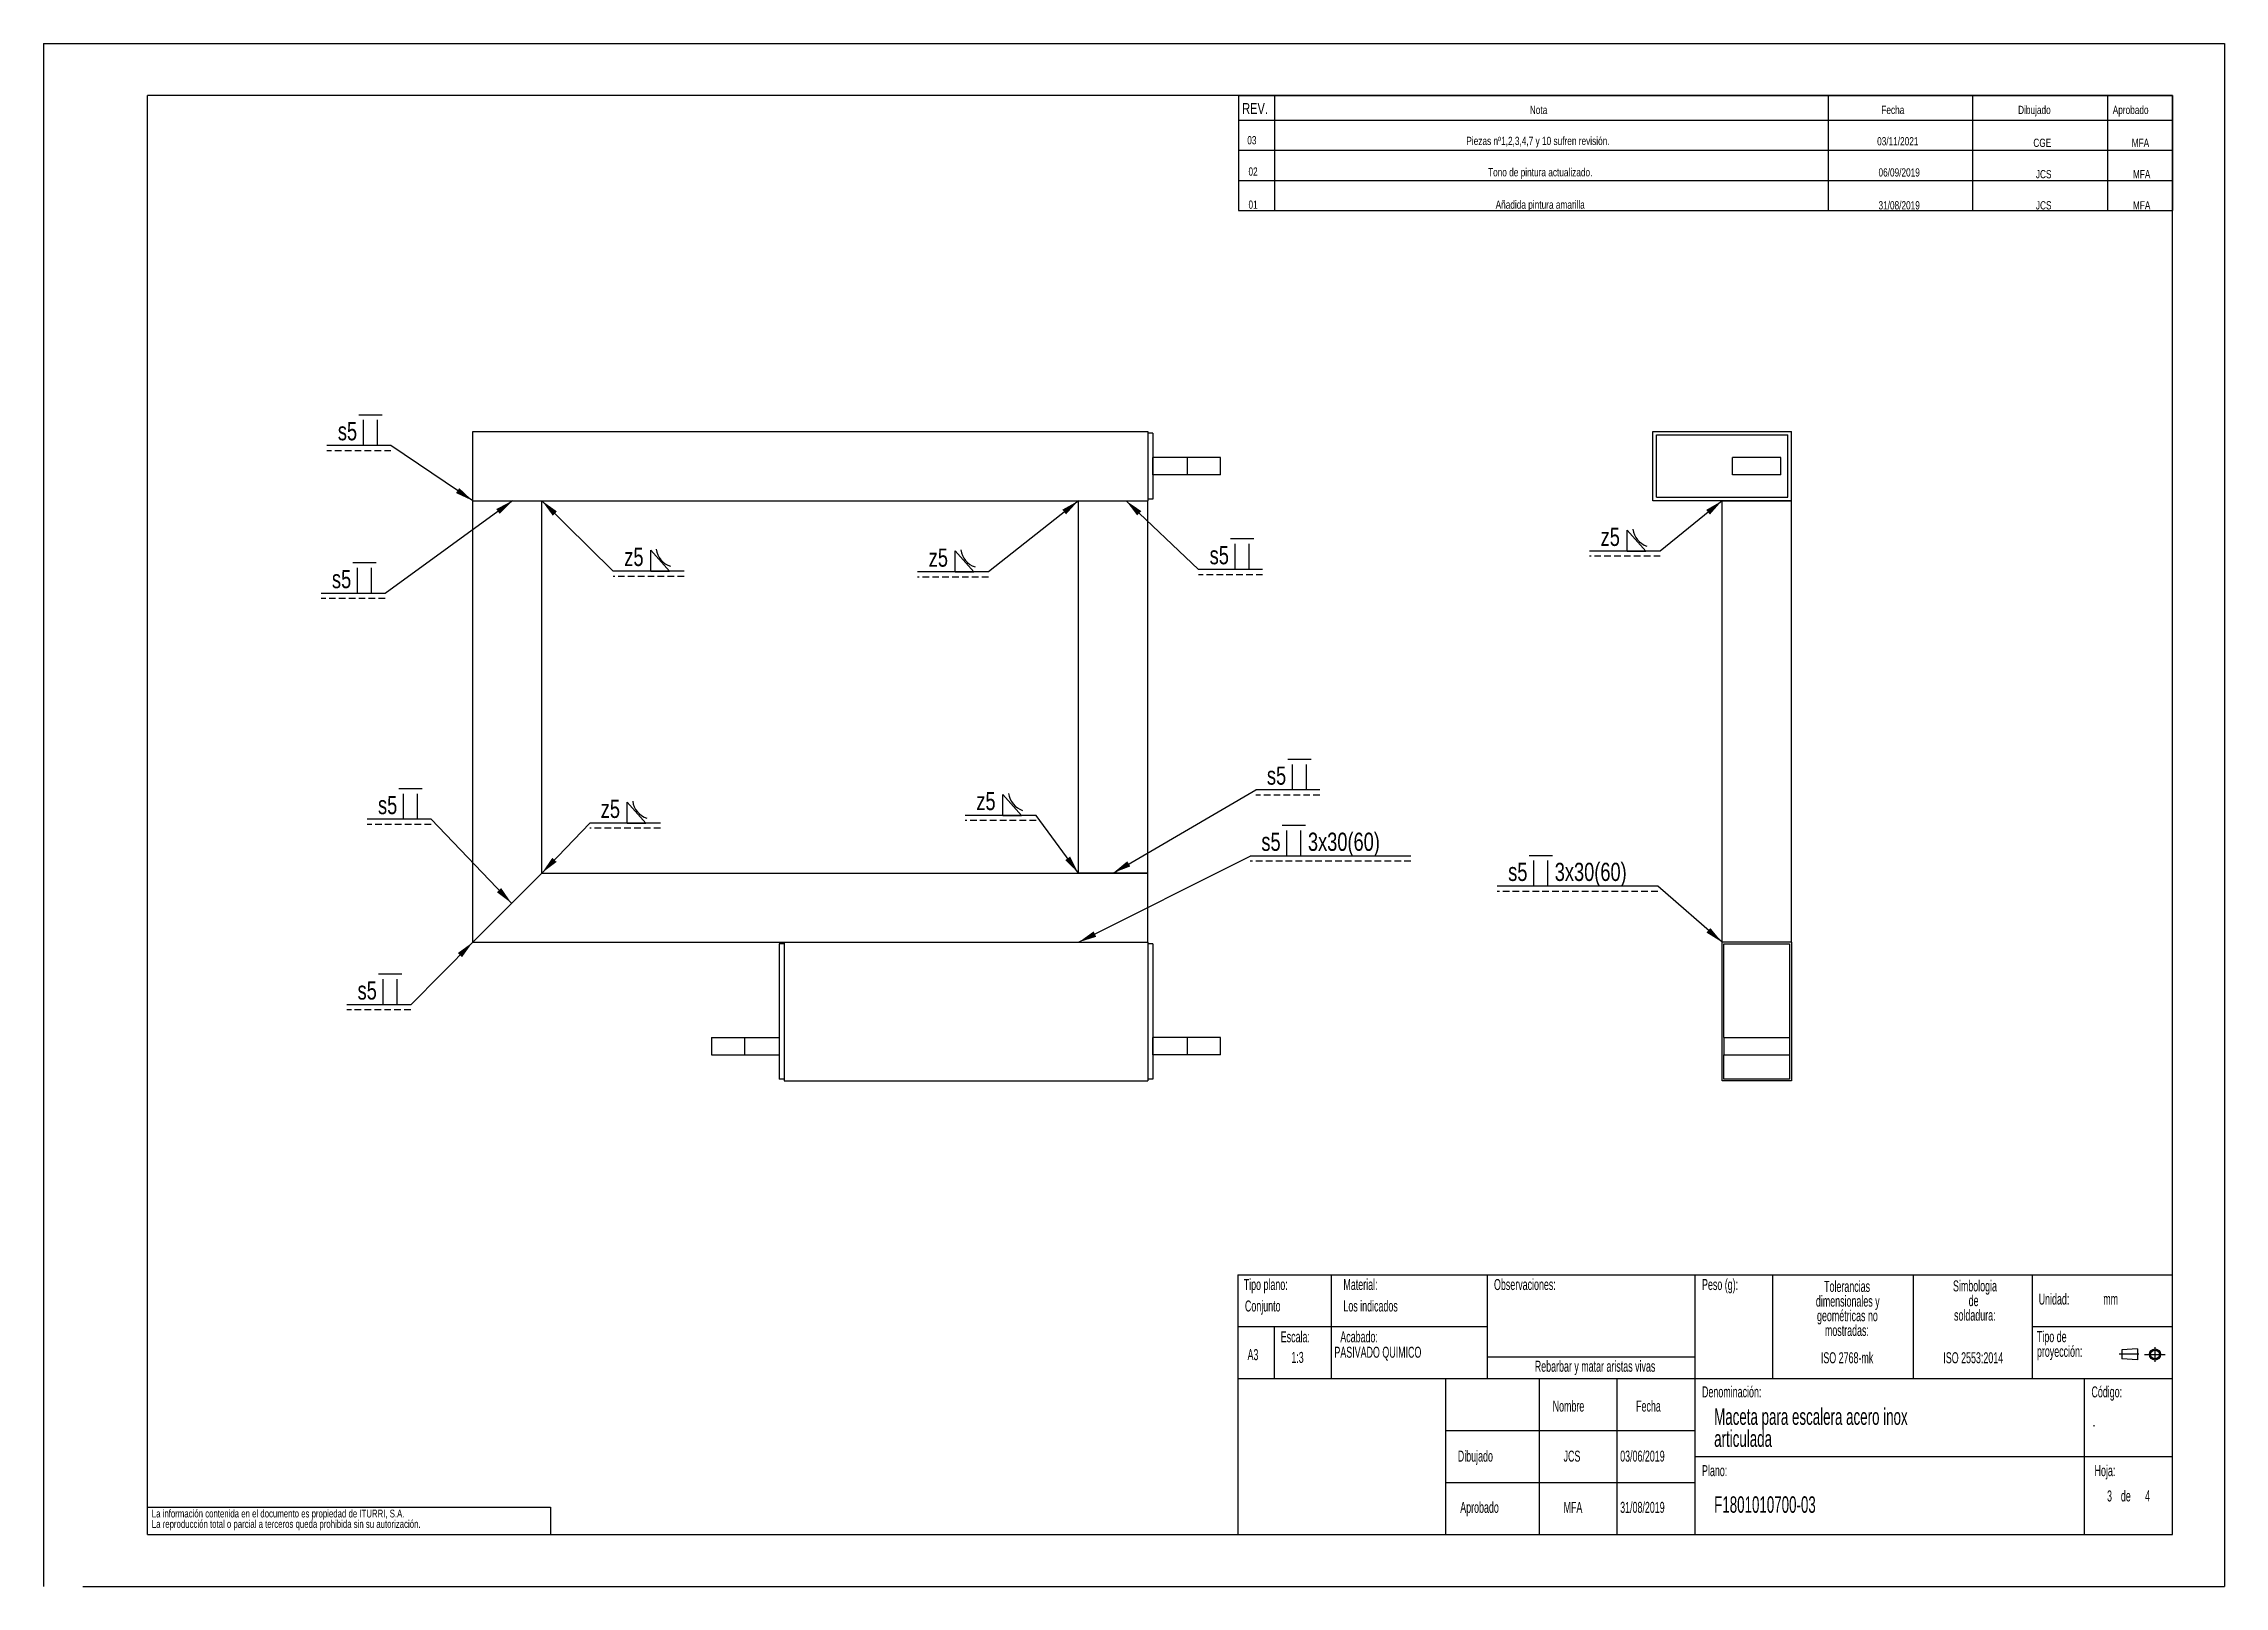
# Model space of a CAD drawing. Extents: x 0 to 1260, y 0 to 891.
import ezdxf

# ---------------------------------------------------------------- set-up
doc = ezdxf.new("R2010")
doc.units = 0
doc.header["$LTSCALE"] = 3
doc.linetypes.add('CENTERX2', pattern=[20.32, 12.7, -2.54, 2.54, -2.54])
doc.linetypes.add('HIDDEN', pattern=[1.905, 1.27, -0.635])
doc.layers.get('0').update_dxf_attribs({"linetype": 'CONTINUOUS'})
doc.layers.add('FORMATO', color=7, linetype='CONTINUOUS')
doc.layers.add('SLD-0', color=179, linetype='CONTINUOUS')
doc.styles.add('SLDTEXTSTYLE0', font='TXT', dxfattribs={"width": 0.605})
doc.styles.add('SLDTEXTSTYLE1', font='TXT', dxfattribs={"width": 0.75})
doc.dimstyles.new('SLDDIMSTYLE0', dxfattribs={"dimtxt": 0.18, "dimasz": 10.5, "dimexe": 0, "dimexo": 0.0625, "dimgap": 0, "dimtad": 0, "dimtih": 1, "dimtoh": 1, "dimdec": 0, "dimrnd": 1e-09, "dimzin": 0, "dimtxsty": 'STANDARD', "dimsah": 1, "dimcen": 0.09, "dimazin": 3, "dimtfac": 10.5, "dimtdec": 0, "dimtofl": 0, "dimtmove": 0, "dimatfit": 3, "dimtolj": 1, "dimtzin": 0})

# ---------------------------------------------------------------- blocks, each defined once
blk = doc.blocks.new('BLOQUE3')
at = {"color": 7, "linetype": 'CENTERX2'}
for p, q in [((1193.8, 390.2), (1184.4, 390.2)), ((1196.6, 390.1), (1206.5, 390.1)), ((1201.6, 386.5), (1201.6, 393.6))]:
    blk.add_line(p, q, dxfattribs=at)
at = {"color": 7, "linetype": 'CONTINUOUS'}
for p, q in [((1193.1, 392.8), (1185.7, 392.3)), ((1185.7, 392.3), (1185.7, 388)), ((1193.1, 392.8), (1193.1, 387.5)), ((1193.1, 387.5), (1185.7, 388))]:
    blk.add_line(p, q, dxfattribs=at)
for radius in [2.67, 2.14]:
    blk.add_circle((1201.6, 390.1), radius, dxfattribs=at)
blk = doc.blocks.new('SW_NOTE_0')
at = {"layer": 'SLD-0', "color": 0, "char_height": 6.35, "attachment_point": 2, "style": 'SLDTEXTSTYLE0'}
for s, insert in [('dimensionales y', (22.6, -0.3)), ('Tolerancias', (22.2, 8.2)), ('geométricas no', (22.4, -8.7)), ('mostradas:', (22.1, -17.2))]:
    blk.add_mtext(s, dxfattribs=dict(at, insert=insert))
blk = doc.blocks.new('SW_NOTE_0_1')
at = {"layer": 'SLD-0', "color": 0, "char_height": 6.35, "attachment_point": 1, "style": 'SLDTEXTSTYLE0'}
for s, insert in [('Tipo de', (0, 8.2)), ('proyección:', (0, -0.3))]:
    blk.add_mtext(s, dxfattribs=dict(at, insert=insert))
blk = doc.blocks.new('SW_NOTE_0_2')
at = {"layer": 'SLD-0', "color": 0, "char_height": 6.35, "attachment_point": 2, "style": 'SLDTEXTSTYLE0'}
for s, insert in [('Simbologia', (21.3, 8.2)), ('de', (20.5, -0.3)), ('soldadura:', (21.2, -8.7))]:
    blk.add_mtext(s, dxfattribs=dict(at, insert=insert))
blk = doc.blocks.new('SW_NOTE_0_3')
at = {"layer": 'SLD-0', "color": 0, "char_height": 4.5, "attachment_point": 1, "style": 'SLDTEXTSTYLE1'}
for s, insert in [('La información contenida en el documento es propiedad de ITURRI, S.A.', (0, 5.8)), ('La reproducción total o parcial a terceros queda prohibida sin su autorización.', (0, -0.2))]:
    blk.add_mtext(s, dxfattribs=dict(at, insert=insert))
blk = doc.blocks.new('SW_NOTE_0_4')
at = {"layer": 'SLD-0', "color": 0, "attachment_point": 1, "style": 'SLDTEXTSTYLE0'}
for s, insert, char_height in [('Maceta para escalera acero inox', (0, 12.3), 9.525), ('articulada', (0, -0.4), 9.53)]:
    blk.add_mtext(s, dxfattribs=dict(at, insert=insert, char_height=char_height))
blk = doc.blocks.new('SW_SYMBOL_WELD_BUSQ')
at = {"layer": 'FORMATO', "color": 0}
for p, q in [((600, 0), (600, 3300)), ((2400, 0), (2400, 3300))]:
    blk.add_line(p, q, dxfattribs=at)
blk = doc.blocks.new('SW_SYMBOL_WLDSI_FLT')
at = {"layer": 'FORMATO', "color": 0}
blk.add_line((0, 0), (3000, 0), dxfattribs=at)
blk = doc.blocks.new('SW_WELDSYMBOL_6')
at = {"layer": 'FORMATO', "color": 0}
blk.add_line((0, 0), (-37, 0), dxfattribs=at)
at = {"layer": 'FORMATO', "color": 0, "linetype": 'HIDDEN'}
blk.add_line((0, -3), (-37, -3), dxfattribs=at)
at = {"layer": 'FORMATO', "color": 0, "xscale": 0.004470703125, "yscale": 0.004470703125, "zscale": 0.004470703125}
for name, p in [('SW_SYMBOL_WLDSI_FLT', (-18.6, 17.8)), ('SW_SYMBOL_WELD_BUSQ', (-18.6, 0))]:
    blk.add_blockref(name, p, dxfattribs=at)
at = {"layer": 'FORMATO', "color": 0, "insert": (-30.7, 13.5), "char_height": 10.5, "attachment_point": 1, "style": 'SLDTEXTSTYLE1'}
blk.add_mtext('s5', dxfattribs=at)
blk = doc.blocks.new('SW_WELDSYMBOL_7')
at = {"layer": 'FORMATO', "color": 0}
blk.add_line((0, 0), (-37, 0), dxfattribs=at)
at = {"layer": 'FORMATO', "color": 0, "linetype": 'HIDDEN'}
blk.add_line((0, -3), (-37, -3), dxfattribs=at)
at = {"layer": 'FORMATO', "color": 0, "xscale": 0.004470703125, "yscale": 0.004470703125, "zscale": 0.004470703125}
for name, p in [('SW_SYMBOL_WLDSI_FLT', (-18.6, 17.8)), ('SW_SYMBOL_WELD_BUSQ', (-18.6, 0))]:
    blk.add_blockref(name, p, dxfattribs=at)
at = {"layer": 'FORMATO', "color": 0, "insert": (-30.7, 13.5), "char_height": 10.5, "attachment_point": 1, "style": 'SLDTEXTSTYLE1'}
blk.add_mtext('s5', dxfattribs=at)
blk = doc.blocks.new('SW_WELDSYMBOL_8')
at = {"layer": 'FORMATO', "color": 0}
blk.add_line((92.8, 0), (0, 0), dxfattribs=at)
at = {"layer": 'FORMATO', "color": 0, "linetype": 'HIDDEN'}
blk.add_line((92.8, -3), (0, -3), dxfattribs=at)
at = {"layer": 'FORMATO', "color": 0, "xscale": 0.004470703125, "yscale": 0.004470703125, "zscale": 0.004470703125}
for name, p in [('SW_SYMBOL_WLDSI_FLT', (18.5, 17.8)), ('SW_SYMBOL_WELD_BUSQ', (18.5, 0))]:
    blk.add_blockref(name, p, dxfattribs=at)
at = {"layer": 'FORMATO', "color": 0, "char_height": 10.5, "attachment_point": 1, "style": 'SLDTEXTSTYLE1'}
for s, insert in [('s5', (6.4, 13.5)), ('3x30(60)', (33.3, 13.5))]:
    blk.add_mtext(s, dxfattribs=dict(at, insert=insert))
blk = doc.blocks.new('SW_SYMBOL_WELD_FILL')
at = {"layer": 'FORMATO', "color": 0}
for p, q in [((300, 0), (300, 2700)), ((300, 2700), (2700, 0)), ((300, 0), (2700, 0))]:
    blk.add_line(p, q, dxfattribs=at)
blk = doc.blocks.new('SW_SYMBOL_WLDSI_FCNC')
at = {"layer": 'FORMATO', "color": 0}
blk.add_arc((3825, 3206.25), 2700, 188, 252, dxfattribs=at)
blk = doc.blocks.new('SW_WELDSYMBOL_9')
at = {"layer": 'FORMATO', "color": 0}
blk.add_line((0, 0), (-40.9, 0), dxfattribs=at)
at = {"layer": 'FORMATO', "color": 0, "linetype": 'HIDDEN'}
blk.add_line((0, -3), (-40.9, -3), dxfattribs=at)
at = {"layer": 'FORMATO', "color": 0, "xscale": 0.004470703125, "yscale": 0.004470703125, "zscale": 0.004470703125}
for name, p in [('SW_SYMBOL_WLDSI_FCNC', (-21.1, 0)), ('SW_SYMBOL_WELD_FILL', (-20.5, 0))]:
    blk.add_blockref(name, p, dxfattribs=at)
at = {"layer": 'FORMATO', "color": 0, "insert": (-34.5, 13.5), "char_height": 10.5, "attachment_point": 1, "style": 'SLDTEXTSTYLE1'}
blk.add_mtext('z5', dxfattribs=at)
blk = doc.blocks.new('SW_WELDSYMBOL_10')
at = {"layer": 'FORMATO', "color": 0}
blk.add_line((37, 0), (0, 0), dxfattribs=at)
at = {"layer": 'FORMATO', "color": 0, "linetype": 'HIDDEN'}
blk.add_line((37, -3), (0, -3), dxfattribs=at)
at = {"layer": 'FORMATO', "color": 0, "xscale": 0.004470703125, "yscale": 0.004470703125, "zscale": 0.004470703125}
for name, p in [('SW_SYMBOL_WLDSI_FLT', (18.5, 17.8)), ('SW_SYMBOL_WELD_BUSQ', (18.5, 0))]:
    blk.add_blockref(name, p, dxfattribs=at)
at = {"layer": 'FORMATO', "color": 0, "insert": (6.4, 13.5), "char_height": 10.5, "attachment_point": 1, "style": 'SLDTEXTSTYLE1'}
blk.add_mtext('s5', dxfattribs=at)
blk = doc.blocks.new('SW_WELDSYMBOL_11')
at = {"layer": 'FORMATO', "color": 0}
blk.add_line((40.9, 0), (0, 0), dxfattribs=at)
at = {"layer": 'FORMATO', "color": 0, "linetype": 'HIDDEN'}
blk.add_line((40.9, -3), (0, -3), dxfattribs=at)
at = {"layer": 'FORMATO', "color": 0, "xscale": 0.004470703125, "yscale": 0.004470703125, "zscale": 0.004470703125}
for name, p in [('SW_SYMBOL_WLDSI_FCNC', (19.7, 0)), ('SW_SYMBOL_WELD_FILL', (20.4, 0))]:
    blk.add_blockref(name, p, dxfattribs=at)
at = {"layer": 'FORMATO', "color": 0, "insert": (6.4, 13.5), "char_height": 10.5, "attachment_point": 1, "style": 'SLDTEXTSTYLE1'}
blk.add_mtext('z5', dxfattribs=at)
blk = doc.blocks.new('SW_WELDSYMBOL_12')
at = {"layer": 'FORMATO', "color": 0}
blk.add_line((0, 0), (-40.9, 0), dxfattribs=at)
at = {"layer": 'FORMATO', "color": 0, "linetype": 'HIDDEN'}
blk.add_line((0, -3), (-40.9, -3), dxfattribs=at)
at = {"layer": 'FORMATO', "color": 0, "xscale": 0.004470703125, "yscale": 0.004470703125, "zscale": 0.004470703125}
for name, p in [('SW_SYMBOL_WLDSI_FCNC', (-21.1, 0)), ('SW_SYMBOL_WELD_FILL', (-20.5, 0))]:
    blk.add_blockref(name, p, dxfattribs=at)
at = {"layer": 'FORMATO', "color": 0, "insert": (-34.5, 13.5), "char_height": 10.5, "attachment_point": 1, "style": 'SLDTEXTSTYLE1'}
blk.add_mtext('z5', dxfattribs=at)
blk = doc.blocks.new('SW_WELDSYMBOL_13')
at = {"layer": 'FORMATO', "color": 0}
blk.add_line((40.9, 0), (0, 0), dxfattribs=at)
at = {"layer": 'FORMATO', "color": 0, "linetype": 'HIDDEN'}
blk.add_line((40.9, -3), (0, -3), dxfattribs=at)
at = {"layer": 'FORMATO', "color": 0, "xscale": 0.004470703125, "yscale": 0.004470703125, "zscale": 0.004470703125}
for name, p in [('SW_SYMBOL_WLDSI_FCNC', (19.7, 0)), ('SW_SYMBOL_WELD_FILL', (20.4, 0))]:
    blk.add_blockref(name, p, dxfattribs=at)
at = {"layer": 'FORMATO', "color": 0, "insert": (6.4, 13.5), "char_height": 10.5, "attachment_point": 1, "style": 'SLDTEXTSTYLE1'}
blk.add_mtext('z5', dxfattribs=at)
blk = doc.blocks.new('SW_WELDSYMBOL_14')
at = {"layer": 'FORMATO', "color": 0}
blk.add_line((37, 0), (0, 0), dxfattribs=at)
at = {"layer": 'FORMATO', "color": 0, "linetype": 'HIDDEN'}
blk.add_line((37, -3), (0, -3), dxfattribs=at)
at = {"layer": 'FORMATO', "color": 0, "xscale": 0.004470703125, "yscale": 0.004470703125, "zscale": 0.004470703125}
for name, p in [('SW_SYMBOL_WLDSI_FLT', (18.5, 17.8)), ('SW_SYMBOL_WELD_BUSQ', (18.5, 0))]:
    blk.add_blockref(name, p, dxfattribs=at)
at = {"layer": 'FORMATO', "color": 0, "insert": (6.4, 13.5), "char_height": 10.5, "attachment_point": 1, "style": 'SLDTEXTSTYLE1'}
blk.add_mtext('s5', dxfattribs=at)
blk = doc.blocks.new('SW_WELDSYMBOL_15')
at = {"layer": 'FORMATO', "color": 0}
blk.add_line((0, 0), (-37, 0), dxfattribs=at)
at = {"layer": 'FORMATO', "color": 0, "linetype": 'HIDDEN'}
blk.add_line((0, -3), (-37, -3), dxfattribs=at)
at = {"layer": 'FORMATO', "color": 0, "xscale": 0.004470703125, "yscale": 0.004470703125, "zscale": 0.004470703125}
for name, p in [('SW_SYMBOL_WLDSI_FLT', (-18.6, 17.8)), ('SW_SYMBOL_WELD_BUSQ', (-18.6, 0))]:
    blk.add_blockref(name, p, dxfattribs=at)
at = {"layer": 'FORMATO', "color": 0, "insert": (-30.7, 13.5), "char_height": 10.5, "attachment_point": 1, "style": 'SLDTEXTSTYLE1'}
blk.add_mtext('s5', dxfattribs=at)
blk = doc.blocks.new('SW_WELDSYMBOL_16')
at = {"layer": 'FORMATO', "color": 0}
blk.add_line((0, 0), (-37, 0), dxfattribs=at)
at = {"layer": 'FORMATO', "color": 0, "linetype": 'HIDDEN'}
blk.add_line((0, -3), (-37, -3), dxfattribs=at)
at = {"layer": 'FORMATO', "color": 0, "xscale": 0.004470703125, "yscale": 0.004470703125, "zscale": 0.004470703125}
for name, p in [('SW_SYMBOL_WLDSI_FLT', (-18.6, 17.8)), ('SW_SYMBOL_WELD_BUSQ', (-18.6, 0))]:
    blk.add_blockref(name, p, dxfattribs=at)
at = {"layer": 'FORMATO', "color": 0, "insert": (-30.7, 13.5), "char_height": 10.5, "attachment_point": 1, "style": 'SLDTEXTSTYLE1'}
blk.add_mtext('s5', dxfattribs=at)
blk = doc.blocks.new('SW_WELDSYMBOL_17')
at = {"layer": 'FORMATO', "color": 0}
blk.add_line((0, 0), (-92.8, 0), dxfattribs=at)
at = {"layer": 'FORMATO', "color": 0, "linetype": 'HIDDEN'}
blk.add_line((0, -3), (-92.8, -3), dxfattribs=at)
at = {"layer": 'FORMATO', "color": 0, "xscale": 0.004470703125, "yscale": 0.004470703125, "zscale": 0.004470703125}
for name, p in [('SW_SYMBOL_WLDSI_FLT', (-74.3, 17.8)), ('SW_SYMBOL_WELD_BUSQ', (-74.3, 0))]:
    blk.add_blockref(name, p, dxfattribs=at)
at = {"layer": 'FORMATO', "color": 0, "char_height": 10.5, "attachment_point": 1, "style": 'SLDTEXTSTYLE1'}
for s, insert in [('s5', (-86.4, 13.5)), ('3x30(60)', (-59.5, 13.5))]:
    blk.add_mtext(s, dxfattribs=dict(at, insert=insert))
blk = doc.blocks.new('SW_WELDSYMBOL_18')
at = {"layer": 'FORMATO', "color": 0}
blk.add_line((0, 0), (-40.9, 0), dxfattribs=at)
at = {"layer": 'FORMATO', "color": 0, "linetype": 'HIDDEN'}
blk.add_line((0, -3), (-40.9, -3), dxfattribs=at)
at = {"layer": 'FORMATO', "color": 0, "xscale": 0.004470703125, "yscale": 0.004470703125, "zscale": 0.004470703125}
for name, p in [('SW_SYMBOL_WLDSI_FCNC', (-21.1, 0)), ('SW_SYMBOL_WELD_FILL', (-20.5, 0))]:
    blk.add_blockref(name, p, dxfattribs=at)
at = {"layer": 'FORMATO', "color": 0, "insert": (-34.5, 13.5), "char_height": 10.5, "attachment_point": 1, "style": 'SLDTEXTSTYLE1'}
blk.add_mtext('z5', dxfattribs=at)

msp = doc.modelspace()

# ---------------------------------------------------------------- linework, layer by layer
at = {"color": 7, "linetype": 'CONTINUOUS'}
for p, q in [((0, 891), (1260, 891)), ((0, 891), (0, 0)), ((1260, 891), (1260, 0)), ((1230, 861), (60, 861)), ((60, 30), (60, 861)), ((1230, 30), (1230, 861)), ((247.9, 667), (637.9, 667)), ((247.9, 627), (247.9, 667)), ((637.9, 667), (637.9, 627)), ((640.9, 666), (637.9, 666)), ((640.9, 666), (640.9, 628)), ((929.8, 627), (929.8, 667)), ((929.8, 667), (1009.8, 667)), ((931.8, 665), (1007.8, 665)), ((931.8, 629), (931.8, 665)), ((1007.8, 629), (1007.8, 665)), ((1009.8, 627), (1009.8, 667)), ((640.9, 642), (640.9, 652)), ((660.9, 652), (640.9, 652)), ((660.9, 642), (660.9, 652)), ((679.9, 652), (660.9, 652)), ((679.9, 642), (679.9, 652)), ((1003.8, 652), (975.8, 652)), ((975.8, 642), (975.8, 652)), ((1003.8, 642), (1003.8, 652)), ((660.9, 642), (640.9, 642)), ((679.9, 642), (660.9, 642)), ((1003.8, 642), (975.8, 642)), ((247.9, 627), (637.9, 627)), ((247.9, 372), (247.9, 627)), ((247.9, 627), (287.9, 627)), ((287.9, 412), (287.9, 627)), ((597.9, 412), (597.9, 627)), ((597.9, 627), (637.9, 627)), ((640.9, 628), (637.9, 628)), ((637.9, 412), (637.9, 627)), ((1009.8, 627), (929.8, 627)), ((931.8, 629), (1007.8, 629)), ((969.8, 372), (969.8, 627)), ((969.8, 627), (1009.8, 627)), ((1009.8, 372), (1009.8, 627)), ((247.9, 372), (287.9, 412)), ((287.9, 412), (637.9, 412)), ((637.9, 412), (597.9, 412)), ((637.9, 372), (637.9, 412)), ((247.9, 372), (637.9, 372)), ((424.9, 371), (424.9, 293)), ((427.9, 371), (424.9, 371)), ((427.9, 372), (637.9, 372)), ((427.9, 372), (427.9, 292)), ((637.9, 372), (637.9, 292)), ((640.9, 371), (637.9, 371)), ((640.9, 371), (640.9, 293)), ((969.8, 292), (969.8, 372)), ((1009.8, 372), (969.8, 372)), ((970.8, 317), (970.8, 371)), ((970.8, 371), (1008.8, 371)), ((1008.8, 371), (1008.8, 317)), ((1009.8, 372), (1009.8, 292)), ((385.9, 317), (385.9, 307)), ((385.9, 317), (404.9, 317)), ((404.9, 317), (404.9, 307)), ((404.9, 317), (424.9, 317)), ((424.9, 317), (424.9, 307)), ((640.9, 307), (640.9, 317)), ((660.9, 317), (640.9, 317)), ((660.9, 307), (660.9, 317)), ((679.9, 317), (660.9, 317)), ((679.9, 307), (679.9, 317)), ((970.8, 317), (970.8, 307)), ((970.8, 317), (1008.8, 317)), ((1008.8, 317), (1008.8, 307)), ((385.9, 307), (404.9, 307)), ((404.9, 307), (424.9, 307)), ((660.9, 307), (640.9, 307)), ((679.9, 307), (660.9, 307)), ((970.8, 293), (970.8, 307)), ((970.8, 307), (1008.8, 307)), ((1008.8, 307), (1008.8, 293)), ((427.9, 293), (424.9, 293)), ((427.9, 292), (637.9, 292)), ((640.9, 293), (637.9, 293)), ((1009.8, 292), (969.8, 292)), ((1008.8, 293), (970.8, 293)), ((690, 180), (1230, 180)), ((690, 180), (690, 30)), ((60, 30), (1230, 30)), ((22.6, 0), (1260, 0))]:
    msp.add_line(p, q, dxfattribs=at)
at = {"layer": 'FORMATO'}
for p, q in [((690.3, 861), (1230, 861)), ((690.3, 861), (690.3, 794.6)), ((711.1, 861), (711.1, 794.6)), ((1031, 861), (1031, 794.6)), ((1114.4, 861), (1114.4, 794.6)), ((1192.5, 861), (1192.5, 794.6)), ((1230, 861), (1230, 794.6)), ((690.3, 846.8), (1230, 846.8)), ((690.3, 829.4), (1230, 829.4)), ((690.3, 812), (1230, 812)), ((690.3, 794.6), (1230, 794.6))]:
    msp.add_line(p, q, dxfattribs=at)
at = {"layer": 'SLD-0'}
for p, q in [((744, 180), (744, 120)), ((834, 180), (834, 120)), ((954, 180), (954, 120)), ((999, 180), (999, 120)), ((1080.2, 180), (1080.2, 120)), ((1149, 180), (1149, 120)), ((690, 150), (744, 150)), ((711, 150), (711, 120)), ((744, 150), (834, 150)), ((1149, 150), (1230, 150)), ((834, 132.5), (954, 132.5)), ((690, 120), (1230, 120)), ((810, 120), (810, 30)), ((864, 120), (864, 30)), ((909, 120), (909, 30)), ((954, 120), (954, 30)), ((1179, 120), (1179, 30)), ((810, 90), (954, 90)), ((954, 75), (1179, 75)), ((1179, 75), (1230, 75)), ((810, 60), (954, 60)), ((60, 45.7), (292.9, 45.7)), ((292.9, 45.7), (292.9, 30))]:
    msp.add_line(p, q, dxfattribs=at)

# ---------------------------------------------------------------- block references
at = {"color": 7, "linetype": 'CONTINUOUS', "xscale": 1.2, "yscale": 1.2, "zscale": 1.2}
msp.add_blockref('BLOQUE3', (-222, -334.2), dxfattribs=at)
at = {"layer": 'FORMATO', "color": 52}
for name, p in [('SW_WELDSYMBOL_15', (200.7, 658.9)), ('SW_WELDSYMBOL_14', (667.3, 587.3)), ('SW_WELDSYMBOL_18', (934.1, 597.9)), ('SW_WELDSYMBOL_13', (329.1, 586.3)), ('SW_WELDSYMBOL_9', (545.9, 585.9)), ('SW_WELDSYMBOL_6', (197.3, 573.5)), ('SW_WELDSYMBOL_10', (700.4, 460)), ('SW_WELDSYMBOL_7', (223.9, 443)), ('SW_WELDSYMBOL_11', (315.5, 440.8)), ('SW_WELDSYMBOL_12', (573.4, 445.3)), ('SW_WELDSYMBOL_8', (697.2, 421.8)), ('SW_WELDSYMBOL_17', (932.6, 404.4)), ('SW_WELDSYMBOL_16', (212.1, 335.9))]:
    msp.add_blockref(name, p, dxfattribs=at)
at = {"layer": 'SLD-0'}
for name, p in [('SW_NOTE_0', (1019.8, 168.2)), ('SW_NOTE_0_2', (1094.6, 168.5)), ('SW_NOTE_0_1', (1151.7, 139.2)), ('SW_NOTE_0_4', (965.2, 90.5)), ('SW_NOTE_0_3', (62.5, 38.5))]:
    msp.add_blockref(name, p, dxfattribs=at)

# ---------------------------------------------------------------- texts
at = {"layer": 'FORMATO', "style": 'SLDTEXTSTYLE1'}
for s, insert, char_height, attachment_point in [('REV.', (692.5, 856.7), 6.35, 1), ('Nota', (858.7, 855.1), 4.76, 1), ('Fecha', (1061.8, 855.1), 4.76, 1), ('Dibujado', (1140.8, 855.1), 4.76, 1), ('Aprobado', (1195.5, 855.1), 4.76, 1), ('03', (698.1, 837.6), 4.76, 2), ('Piezas nº1,2,3,4,7 y 10 sufren revisión.', (863.4, 837.2), 4.763, 2), ('03/11/2021', (1071.3, 837), 4.76, 2), ('CGE', (1154.8, 836.1), 4.76, 2), ('MFA', (1211.5, 836.1), 4.76, 2), ('02', (698.8, 819.5), 4.76, 2), ('Tono de pintura actualizado.', (864.7, 819.1), 4.763, 2), ('06/09/2019', (1072.1, 819), 4.76, 2), ('JCS', (1155.6, 818), 4.76, 2), ('MFA', (1212.2, 818), 4.76, 2), ('01', (698.8, 800.4), 4.76, 2), ('Añadida pintura amarilla', (864.7, 800.4), 4.763, 2), ('31/08/2019', (1072.1, 800), 4.76, 2), ('JCS', (1155.6, 800), 4.76, 2), ('MFA', (1212.2, 800), 4.76, 2)]:
    msp.add_mtext(s, dxfattribs=dict(at, insert=insert, char_height=char_height, attachment_point=attachment_point))
at = {"layer": 'SLD-0', "style": 'SLDTEXTSTYLE0'}
for s, insert, char_height, attachment_point in [('Tipo plano:', (693.4, 177.5), 6.35, 1), ('Material:', (751, 177.5), 6.35, 1), ('Observaciones:', (838, 177.5), 6.35, 1), ('Peso (g):', (958.2, 177.5), 6.35, 1), ('Conjunto', (694.1, 165.1), 6.35, 1), ('Los indicados', (751, 165.1), 6.35, 1), ('Unidad:', (1152.7, 169.1), 6.35, 1), ('mm', (1190, 169.1), 6.35, 1), ('Escala:', (714.8, 147.3), 6.35, 1), ('Acabado:', (749.2, 147.3), 6.35, 1), ('A3', (695.6, 137), 6.35, 1), ('1:3', (720.9, 135.4), 6.35, 1), ('PASIVADO QUIMICO', (745.8, 138.4), 6.35, 1), ('Rebarbar y matar aristas vivas', (896.4, 130.3), 6.35, 2), ('ISO 2768-mk', (1042, 135.2), 6.35, 2), ('ISO 2553:2014', (1114.9, 135.2), 6.35, 2), ('Denominación:', (958.2, 115.5), 6.35, 1), ('Código:', (1183.2, 115.5), 6.35, 1), ('Nombre', (871.9, 107.3), 6.35, 1), ('Fecha', (920.1, 107.3), 6.35, 1), ('-', (1183.8, 96.6), 6.35, 1), ('Dibujado', (817.1, 78.4), 6.35, 1), ('JCS', (878.2, 78.4), 6.35, 1), ('03/06/2019', (910.9, 78.4), 6.35, 1), ('Plano:', (958.2, 70), 6.35, 1), ('Hoja:', (1185, 70), 6.35, 1), ('F1801010700-03', (965.2, 52), 9.525, 1), ('3', (1192.2, 55.4), 6.35, 1), ('3', (1192.2, 55.4), 6.35, 1), ('de', (1200.2, 55.4), 6.35, 1), ('de', (1200.2, 55.4), 6.35, 1), ('4', (1214.2, 55.4), 6.35, 1), ('4', (1214.2, 55.4), 6.35, 1), ('Aprobado', (818.5, 48.8), 6.35, 1), ('MFA', (878.2, 48.8), 6.35, 1), ('31/08/2019', (910.9, 48.8), 6.35, 1)]:
    msp.add_mtext(s, dxfattribs=dict(at, insert=insert, char_height=char_height, attachment_point=attachment_point))

# ---------------------------------------------------------------- leaders
at = {"layer": 'FORMATO', "color": 52}
for points in [[(247.9, 627), (200.7, 658.9)], [(271, 627), (197.3, 573.5)], [(287.9, 627), (329.1, 586.3)], [(597.9, 627), (545.9, 585.9)], [(625.4, 627), (667.3, 587.3)], [(969.8, 627), (934.1, 597.9)], [(617.9, 412), (700.4, 460)], [(270.4, 394.5), (223.9, 443)], [(597.9, 412), (573.4, 445.3)], [(287.9, 412), (315.5, 440.8)], [(598, 372), (697.2, 421.8)], [(969.8, 372), (932.6, 404.4)], [(247.9, 372), (212.1, 335.9)]]:
    msp.add_leader(points, dimstyle='SLDDIMSTYLE0', dxfattribs=at)

doc.saveas('drawing.dxf')
